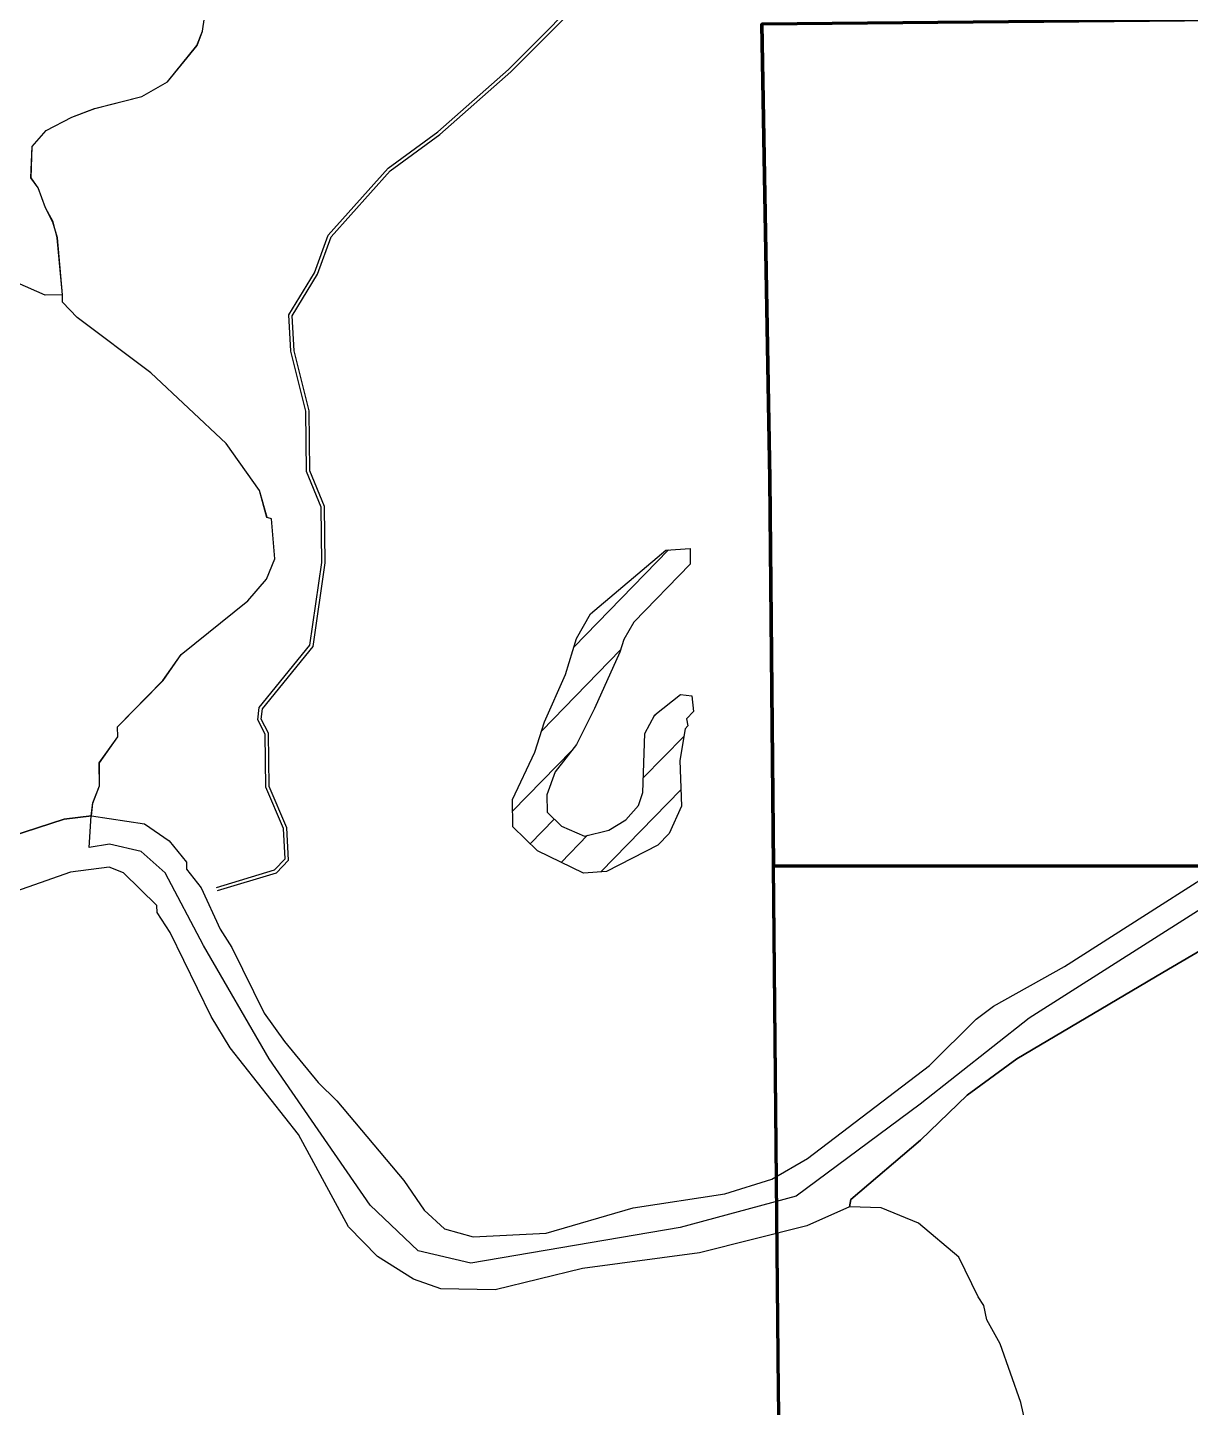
# Model space of a CAD drawing. Header units: inches. Extents: x 2666812 to 2767151, y 580083 to 705712.
# Drawn here: x 2705730 to 2712495, y 626257 to 634287 of the extents above; entities that cross this region are included whole.
import ezdxf

# ---------------------------------------------------------------- set-up
doc = ezdxf.new("R2010")
doc.units = ezdxf.units.IN
doc.header["$MEASUREMENT"] = 0
for name, color, linetype in [('BND-MCD', 42, 'Continuous'), ('HY-SHORE', 5, 'Continuous'), ('PLD-LANDBASE', 252, 'Continuous')]:
    doc.layers.add(name, color=color, linetype=linetype)
doc.layers.add('PLD-REMOTE-BOUNDARY', color=40, linetype='Continuous', lineweight=80)

# ---------------------------------------------------------------- blocks, each defined once
blk = doc.blocks.new('*X21')
at = {"color": 0}
for p, q in [((2708908.1, 630681.4), (2709459.3, 631247.8)), ((2708721.3, 630195.4), (2709179.3, 630666)), ((2709374.1, 630278), (2709397.2, 630301.8)), ((2709312.3, 629920.5), (2709547.5, 630162.1)), ((2708552, 629727.4), (2708895.5, 630080.3)), ((2709066, 629373.3), (2709531, 629851.1)), ((2708653.7, 629537.8), (2708793.4, 629681.3)), ((2708834.1, 629429.1), (2708987.7, 629586.9))]:
    blk.add_line(p, q, dxfattribs=at)

msp = doc.modelspace()

# ---------------------------------------------------------------- linework, layer by layer
at = {"layer": 'BND-MCD'}
msp.add_lwpolyline([(2712950.3, 629409), (2711555.9, 628522), (2710922.6, 628021.7), (2710201.4, 627486.3), (2709526, 627304.8), (2708309.5, 627096), (2708003.3, 627168.6), (2707723.4, 627434.6), (2707135.9, 628286), (2706753.6, 628944.9), (2706531.5, 629369), (2706391.7, 629491.6), (2706207.5, 629535.9), (2706088.4, 629516.5), (2706100.6, 629699.8), (2706109.2, 629774.9), (2706148.6, 629875.3), (2706147, 630008.5), (2706254.9, 630159.6), (2706254.2, 630217.9), (2706518.2, 630487.5), (2706623.7, 630638.7), (2707011.2, 630951.4), (2707119.4, 631078.3), (2707168.1, 631195.5), (2707148.7, 631428.4), (2707122.3, 631436.4), (2707079.9, 631594.1), (2706885.9, 631867.3), (2706446.9, 632278.5), (2706018.5, 632599.6), (2705933.9, 632689.5), (2705933.4, 632731.1), (2705903.2, 633064.6), (2705878.3, 633155.9), (2705834.4, 633238.6), (2705792.5, 633355.4), (2705751.2, 633412.5), (2705756.2, 633595.8), (2705838.6, 633689), (2705987.9, 633765.8), (2706120.9, 633816.6), (2706394.4, 633886.5), (2706543.6, 633971.5), (2706715.2, 634182.4), (2706747.6, 634266.1), (2706772, 634424.6)], dxfattribs=at)
at = {"layer": 'HY-SHORE'}
for p, q in [((2706748.8, 634266.4), (2706771.9, 634424.6)), ((2706716.3, 634182.7), (2706748.8, 634266.4)), ((2706543.7, 633971.8), (2706716.3, 634182.7)), ((2706394.7, 633886.7), (2706543.7, 633971.8)), ((2706120.4, 633816.9), (2706394.7, 633886.7)), ((2705987.5, 633765.8), (2706120.4, 633816.9)), ((2705838.4, 633688.7), (2705987.5, 633765.8)), ((2705756.3, 633596.1), (2705838.4, 633688.7)), ((2705750.1, 633412.6), (2705756.3, 633596.1)), ((2705792.3, 633355.3), (2705750.1, 633412.6)), ((2705835.3, 633238.6), (2705792.3, 633355.3)), ((2705878.1, 633155.8), (2705835.3, 633238.6)), ((2705904.2, 633064.4), (2705878.1, 633155.8)), ((2705932.9, 632731.1), (2705904.2, 633064.4)), ((2705832.9, 632730.3), (2705464.2, 632892.6)), ((2705932.9, 632731.1), (2705832.9, 632730.3)), ((2705933.4, 632689.7), (2705932.9, 632731.1)), ((2706017.9, 632599.4), (2705933.4, 632689.7)), ((2706446.6, 632278.8), (2706017.9, 632599.4)), ((2706885.1, 631867.1), (2706446.6, 632278.8)), ((2707080.3, 631594.3), (2706885.1, 631867.1)), ((2707123.5, 631436.6), (2707080.3, 631594.3)), ((2707148.6, 631428.5), (2707123.5, 631436.6)), ((2707168.2, 631195.1), (2707148.6, 631428.5)), ((2709005.4, 630874.7), (2709442.8, 631246.6)), ((2709005.4, 630874.7), (2709442.8, 631246.6)), ((2709442.8, 631246.6), (2709584.3, 631256.7)), ((2709442.8, 631246.6), (2709584.3, 631256.7)), ((2709584.3, 631256.7), (2709585.4, 631165)), ((2709584.3, 631256.7), (2709585.4, 631165)), ((2707119.6, 631078.1), (2707168.2, 631195.1)), ((2709585.4, 631165), (2709256.1, 630827.8)), ((2709585.4, 631165), (2709256.1, 630827.8)), ((2707012.3, 630951.7), (2707119.6, 631078.1)), ((2706624.3, 630638.9), (2707012.3, 630951.7)), ((2708923.7, 630732.2), (2709005.4, 630874.7)), ((2708923.7, 630732.2), (2709005.4, 630874.7)), ((2709256.1, 630827.8), (2709198.9, 630727.1)), ((2709256.1, 630827.8), (2709198.9, 630727.1)), ((2708859.6, 630522.9), (2708923.7, 630732.2)), ((2708859.6, 630522.9), (2708923.7, 630732.2)), ((2709174.8, 630651.8), (2709028.6, 630324.8)), ((2709174.8, 630651.8), (2709028.6, 630324.8)), ((2709198.9, 630727.1), (2709174.8, 630651.8)), ((2709198.9, 630727.1), (2709174.8, 630651.8)), ((2706517.6, 630487.8), (2706624.3, 630638.9)), ((2708737.8, 630246.8), (2708859.6, 630522.9)), ((2708737.8, 630246.8), (2708859.6, 630522.9)), ((2706254.1, 630217.9), (2706517.6, 630487.8)), ((2709378.9, 630287.2), (2709527.6, 630405.7)), ((2709378.9, 630287.2), (2709527.6, 630405.7)), ((2709527.6, 630405.7), (2709594.2, 630398.2)), ((2709527.6, 630405.7), (2709594.2, 630398.2)), ((2709594.2, 630398.2), (2709603.8, 630306.6)), ((2709594.2, 630398.2), (2709603.8, 630306.6)), ((2709028.6, 630324.8), (2708922.6, 630115.4)), ((2709028.6, 630324.8), (2708922.6, 630115.4)), ((2709321.7, 630178.4), (2709378.9, 630287.2)), ((2709321.7, 630178.4), (2709378.9, 630287.2)), ((2709603.8, 630306.6), (2709562.7, 630264.6)), ((2709603.8, 630306.6), (2709562.7, 630264.6)), ((2709562.7, 630264.6), (2709571.3, 630222.9)), ((2709562.7, 630264.6), (2709571.3, 630222.9)), ((2706254.8, 630159.7), (2706254.1, 630217.9)), ((2708681.4, 630071.1), (2708737.8, 630246.8)), ((2708681.4, 630071.1), (2708737.8, 630246.8)), ((2709309.2, 629836.6), (2709321.7, 630178.4)), ((2709309.2, 629836.6), (2709321.7, 630178.4)), ((2709555, 630206), (2709523.7, 630022.2)), ((2709555, 630206), (2709523.7, 630022.2)), ((2709571.3, 630222.9), (2709555, 630206)), ((2709571.3, 630222.9), (2709555, 630206)), ((2706148.1, 630008.2), (2706254.8, 630159.7)), ((2708922.6, 630115.4), (2708799.4, 629955.7)), ((2708922.6, 630115.4), (2708799.4, 629955.7)), ((2708551.2, 629794.5), (2708681.4, 630071.1)), ((2708551.2, 629794.5), (2708681.4, 630071.1)), ((2709523.7, 630022.2), (2709535, 629755.6)), ((2709523.7, 630022.2), (2709535, 629755.6)), ((2706149.6, 629875.1), (2706148.1, 630008.2)), ((2708799.4, 629955.7), (2708751, 629821.6)), ((2708799.4, 629955.7), (2708751, 629821.6)), ((2706109.3, 629774.5), (2706149.6, 629875.1)), ((2706101.7, 629699.5), (2706109.3, 629774.5)), ((2708553.1, 629635.9), (2708551.2, 629794.5)), ((2708553.1, 629635.9), (2708551.2, 629794.5)), ((2708751, 629821.6), (2708752.2, 629721.6)), ((2708751, 629821.6), (2708752.2, 629721.6)), ((2709285.1, 629761), (2709309.2, 629836.6)), ((2709285.1, 629761), (2709309.2, 629836.6)), ((2706101.7, 629699.5), (2705943.4, 629680.9)), ((2705943.4, 629680.9), (2706101.7, 629699.5)), ((2706101.7, 629699.5), (2706410.5, 629652.9)), ((2706101.7, 629699.5), (2706410.5, 629652.9)), ((2708752.2, 629721.6), (2708836.4, 629639.2)), ((2708752.2, 629721.6), (2708836.4, 629639.2)), ((2709211.1, 629676.8), (2709285.1, 629761)), ((2709211.1, 629676.8), (2709285.1, 629761)), ((2709535, 629755.6), (2709461.9, 629596.5)), ((2709535, 629755.6), (2709461.9, 629596.5)), ((2705943.4, 629680.9), (2705112.7, 629412.7)), ((2705112.7, 629412.7), (2705943.4, 629680.9)), ((2706410.5, 629652.9), (2706553.7, 629554.6)), ((2706410.5, 629652.9), (2706553.7, 629554.6)), ((2708696.4, 629496), (2708553.1, 629635.9)), ((2708696.4, 629496), (2708553.1, 629635.9)), ((2708836.4, 629639.2), (2708970.2, 629582.6)), ((2708836.4, 629639.2), (2708970.2, 629582.6)), ((2708970.2, 629582.6), (2709111.8, 629617.4)), ((2708970.2, 629582.6), (2709111.8, 629617.4)), ((2709111.8, 629617.4), (2709211.1, 629676.8)), ((2709111.8, 629617.4), (2709211.1, 629676.8)), ((2706553.7, 629554.6), (2706655.2, 629430.6)), ((2706553.7, 629554.6), (2706655.2, 629430.6)), ((2709396.1, 629529.1), (2709097.8, 629375.7)), ((2709396.1, 629529.1), (2709097.8, 629375.7)), ((2709461.9, 629596.5), (2709396.1, 629529.1)), ((2709461.9, 629596.5), (2709396.1, 629529.1)), ((2708964.4, 629365.7), (2708696.4, 629496)), ((2708964.4, 629365.7), (2708696.4, 629496)), ((2705980.5, 629372.8), (2705390.8, 629166.1)), ((2705980.5, 629372.8), (2705390.8, 629166.1)), ((2706205, 629400.6), (2705980.5, 629372.8)), ((2706205, 629400.6), (2705980.5, 629372.8)), ((2706288.9, 629368.1), (2706205, 629400.6)), ((2706288.9, 629368.1), (2706205, 629400.6)), ((2706482.8, 629178.6), (2706288.9, 629368.1)), ((2706482.8, 629178.6), (2706288.9, 629368.1)), ((2706655.2, 629430.6), (2706655.7, 629389.2)), ((2706655.2, 629430.6), (2706655.7, 629389.2)), ((2706655.7, 629389.2), (2706740.1, 629281.7)), ((2706655.7, 629389.2), (2706740.1, 629281.7)), ((2709097.8, 629375.7), (2708964.4, 629365.7)), ((2709097.8, 629375.7), (2708964.4, 629365.7)), ((2712329.8, 629185.8), (2712598.3, 629357.6)), ((2712329.8, 629185.8), (2712598.3, 629357.6)), ((2706740.1, 629281.7), (2706851.5, 629041.1)), ((2706740.1, 629281.7), (2706851.5, 629041.1)), ((2706483.3, 629137.2), (2706482.8, 629178.6)), ((2706483.3, 629137.2), (2706482.8, 629178.6)), ((2706560, 629021.3), (2706483.3, 629137.2)), ((2706560, 629021.3), (2706483.3, 629137.2)), ((2711762.4, 628822.9), (2712329.8, 629185.8)), ((2711762.4, 628822.9), (2712329.8, 629185.8)), ((2712334.8, 628787.8), (2712867.8, 629102.5)), ((2712867.8, 629102.5), (2712334.8, 628787.8)), ((2706798.7, 628532.2), (2706560, 629021.3)), ((2706798.7, 628532.2), (2706560, 629021.3)), ((2706851.5, 629041.1), (2706919, 628933.5)), ((2706851.5, 629041.1), (2706919, 628933.5)), ((2706919, 628933.5), (2707107.1, 628552.6)), ((2706919, 628933.5), (2707107.1, 628552.6)), ((2711348.4, 628593.1), (2711762.4, 628822.9)), ((2711348.4, 628593.1), (2711762.4, 628822.9)), ((2711485.2, 628286.2), (2712334.8, 628787.8)), ((2712334.8, 628787.8), (2711485.2, 628286.2)), ((2711249.2, 628516.9), (2711348.4, 628593.1)), ((2711249.2, 628516.9), (2711348.4, 628593.1)), ((2706909.4, 628350.2), (2706798.7, 628532.2)), ((2706909.4, 628350.2), (2706798.7, 628532.2)), ((2707107.1, 628552.6), (2707225.7, 628387)), ((2707107.1, 628552.6), (2707225.7, 628387)), ((2710977.3, 628247), (2711249.2, 628516.9)), ((2710977.3, 628247), (2711249.2, 628516.9)), ((2707306.9, 627846.2), (2706909.4, 628350.2)), ((2707306.9, 627846.2), (2706909.4, 628350.2)), ((2707225.7, 628387), (2707419.9, 628147.7)), ((2707225.7, 628387), (2707419.9, 628147.7)), ((2710266.8, 627705.5), (2710977.3, 628247)), ((2710266.8, 627705.5), (2710977.3, 628247)), ((2711196.1, 628074.6), (2711485.2, 628286.2)), ((2711485.2, 628286.2), (2711196.1, 628074.6)), ((2707419.9, 628147.7), (2707529.7, 628040.6)), ((2707419.9, 628147.7), (2707529.7, 628040.6)), ((2707529.7, 628040.6), (2707918.2, 627578.5)), ((2707529.7, 628040.6), (2707918.2, 627578.5)), ((2710924, 627813.4), (2711196.1, 628074.6)), ((2711196.1, 628074.6), (2710924, 627813.4)), ((2707596.5, 627307.9), (2707306.9, 627846.2)), ((2707596.5, 627307.9), (2707306.9, 627846.2)), ((2710519.8, 627466.9), (2710924, 627813.4)), ((2710924, 627813.4), (2710519.8, 627466.9)), ((2710060, 627586.2), (2710266.8, 627705.5)), ((2710060, 627586.2), (2710266.8, 627705.5)), ((2707918.2, 627578.5), (2708036.9, 627404.5)), ((2707918.2, 627578.5), (2708036.9, 627404.5)), ((2709785.9, 627500), (2710060, 627586.2)), ((2709785.9, 627500), (2710060, 627586.2)), ((2709253.7, 627418.6), (2709785.9, 627500)), ((2709253.7, 627418.6), (2709785.9, 627500)), ((2710511.9, 627425.3), (2710519.8, 627466.9)), ((2710519.8, 627466.9), (2710511.9, 627425.3)), ((2708036.9, 627404.5), (2708154.8, 627297.5)), ((2708036.9, 627404.5), (2708154.8, 627297.5)), ((2708747, 627271.1), (2709253.7, 627418.6)), ((2708747, 627271.1), (2709253.7, 627418.6)), ((2710511.9, 627425.3), (2710263.1, 627313.9)), ((2710511.9, 627425.3), (2710263.1, 627313.9)), ((2710695.2, 627419.2), (2710511.9, 627425.3)), ((2710912.9, 627329.7), (2710695.2, 627419.2)), ((2707765.3, 627134.9), (2707596.5, 627307.9)), ((2707765.3, 627134.9), (2707596.5, 627307.9)), ((2708154.8, 627297.5), (2708322.4, 627249.6)), ((2708154.8, 627297.5), (2708322.4, 627249.6)), ((2710263.1, 627313.9), (2709639.9, 627156.9)), ((2710263.1, 627313.9), (2709639.9, 627156.9)), ((2711148.6, 627132.4), (2710912.9, 627329.7)), ((2708322.4, 627249.6), (2708747, 627271.1)), ((2708322.4, 627249.6), (2708747, 627271.1)), ((2707975.1, 627003.9), (2707765.3, 627134.9)), ((2707975.1, 627003.9), (2707765.3, 627134.9)), ((2709639.9, 627156.9), (2708957.7, 627065.1)), ((2709639.9, 627156.9), (2708957.7, 627065.1)), ((2711259.5, 626900.5), (2711148.6, 627132.4)), ((2708957.7, 627065.1), (2708450.8, 626942.6)), ((2708957.7, 627065.1), (2708450.8, 626942.6)), ((2708134, 626947.2), (2707975.1, 627003.9)), ((2708134, 626947.2), (2707975.1, 627003.9)), ((2708450.8, 626942.6), (2708134, 626947.2)), ((2708450.8, 626942.6), (2708134, 626947.2)), ((2711293.6, 626850.7), (2711259.5, 626900.5)), ((2711311.2, 626767.6), (2711293.6, 626850.7)), ((2711387.9, 626627), (2711311.2, 626767.6)), ((2711508.3, 626286.5), (2711387.9, 626627)), ((2711596.2, 625895.7), (2711508.3, 626286.5))]:
    msp.add_line(p, q, dxfattribs=at)
at = {"layer": 'PLD-LANDBASE'}
for points in [[(2706829, 629283.6), (2707167.1, 629386.6), (2707228.4, 629449.4), (2707218.1, 629626.6), (2707115.4, 629867.2), (2707111.7, 630175.3), (2707068.9, 630258.8), (2707077.2, 630331.3), (2707372.8, 630693.3), (2707441.9, 631173.8), (2707438.1, 631496.4), (2707352.1, 631703.8), (2707348, 632054.5), (2707261, 632403.3), (2707249.9, 632615.6), (2707398.5, 632860.4), (2707479.7, 633079.1), (2707827.1, 633469.2), (2708116.8, 633680.7), (2708528.9, 634043.9), (2709063.8, 634583.2)], [(2706834.7, 629264.8), (2707177.6, 629369.3), (2707248.5, 629441.9), (2707237.5, 629631.2), (2707135, 629871.4), (2707131.4, 630180.2), (2707089.1, 630262.4), (2707096.1, 630323.3), (2707391.5, 630685.1), (2707461.6, 631172.5), (2707457.7, 631500.4), (2707371.8, 631707.9), (2707367.6, 632057.1), (2707280.6, 632406.2), (2707269.9, 632610.6), (2707416.3, 632851.8), (2707496.8, 633068.7), (2707840.4, 633454.5), (2708129.1, 633665.4), (2708542.4, 634029.6), (2709078.2, 634569.8)]]:
    msp.add_lwpolyline(points, dxfattribs=at)
at = {"layer": 'PLD-REMOTE-BOUNDARY'}
msp.add_lwpolyline([(2715330.6, 634357.8, -0.002365), (2715330.4, 634357.8), (2710002, 634307.6), (2710047.9, 631661.9), (2710069.3, 629409), (2714611.6, 629409), (2715323.9, 629115.6), (2715745.9, 629115.6), (2715745.9, 623843.6), (2720796.3, 623890.8), (2726008.4, 624026.9), (2726035.1, 624027), (2725837.3, 639264.8), (2725591.2, 639207.9), (2724558.9, 639455.6), (2723630.1, 639689.5), (2723178, 639764.5), (2723220.2, 637163.5), (2720578.7, 637099.1), (2718404.9, 637046.1), (2718399.6, 636847.9), (2717093.9, 636847.9), (2717087.4, 634390.9), (2715330.5, 634357.8)], format="xyb", close=True, dxfattribs=at)
for points in [[(2705607.9, 620347.4), (2706034, 620348.7), (2706034.8, 621359.4), (2711399.2, 621359.4), (2711399.7, 621485.1), (2712429.2, 621490.9), (2712427.9, 622337.6), (2712394.5, 623768.4), (2710140, 623715.7), (2710098.4, 626353.2), (2710073.2, 629007.5), (2710069.3, 629409), (2710047.9, 631661.9), (2710002, 634307.6)], [(2705607.9, 620347.4), (2706034, 620348.7), (2706034.8, 621359.4), (2711399.2, 621359.4), (2711399.7, 621485.1), (2712429.2, 621490.9), (2712427.9, 622337.6), (2712394.5, 623768.4), (2710140, 623715.7), (2710098.4, 626353.2), (2710069.3, 629409), (2714611.6, 629409), (2715323.9, 629115.6), (2715745.9, 629115.6), (2715745.9, 623843.6), (2720796.3, 623890.8)]]:
    msp.add_lwpolyline(points, dxfattribs=at)

# ---------------------------------------------------------------- block references
at = {"layer": 'HY-SHORE'}
msp.add_blockref('*X21', (0, 0), dxfattribs=at)

doc.saveas('drawing.dxf')
